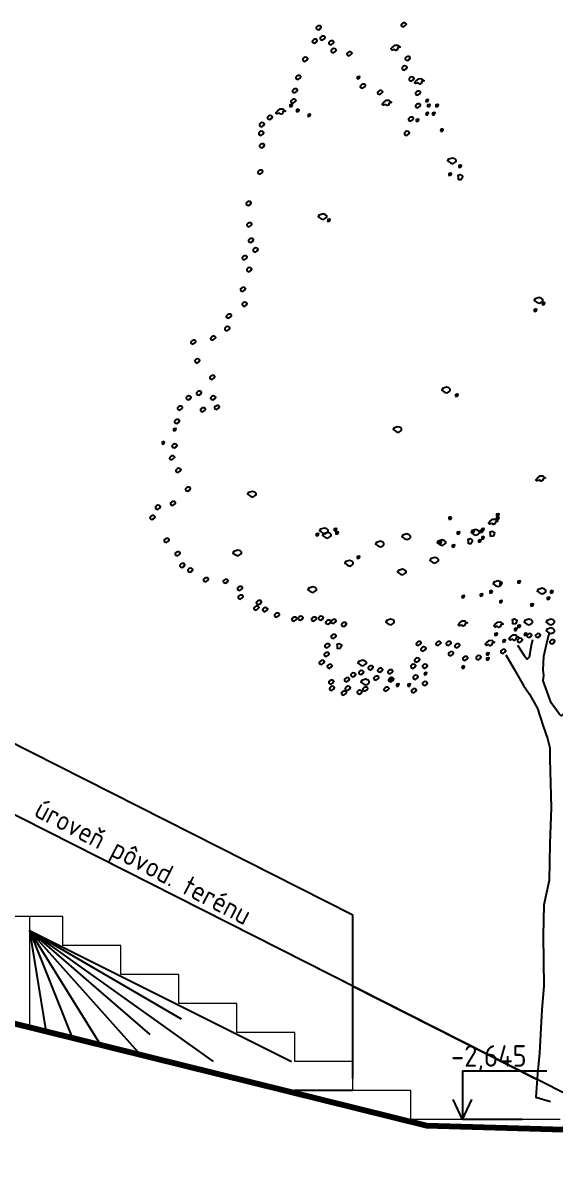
# Model space of a CAD drawing. Header units: millimetres. Extents: x 462666 to 1244237, y 2328025 to 3795663.
# Drawn here: x 1093384 to 1096595, y 2757613 to 2764460 of the extents above; entities that cross this region are included whole.
import ezdxf
from ezdxf.enums import TextEntityAlignment as Align
from ezdxf.lldxf.tags import DXFTag

# ---------------------------------------------------------------- set-up
doc = ezdxf.new("R2010")
doc.units = ezdxf.units.MM
for name, color, linetype in [('arbre', 250, 'Continuous'), ('MUR-POH', 64, 'Continuous'), ('MUR_POH', 64, 'Continuous'), ('MUR_REZ', 3, 'Continuous'), ('PLO_LIN', 6, 'Continuous'), ('ZAK_DIM', 7, 'Continuous')]:
    doc.layers.add(name, color=color, linetype=linetype)
doc.layers.add('Srafy', color=8, linetype='Continuous', lineweight=5)
doc.styles.add('ISOCP.SHX', font='ISOCP.shx', dxfattribs={"height": 150})
tags = doc.linetypes.add('DASHED', pattern=[0.75, 0.5, -0.25]).pattern_tags.tags
tags[6:7] = [DXFTag(74, 4), DXFTag(75, 0), DXFTag(340, '0'), DXFTag(46, 1.0), DXFTag(50, 0.0), DXFTag(44, 0.0), DXFTag(45, 0.0)]
tags[4:5] = [DXFTag(74, 4), DXFTag(75, 0), DXFTag(340, '0'), DXFTag(46, 1.0), DXFTag(50, 0.0), DXFTag(44, 0.0), DXFTag(45, 0.0)]

# ---------------------------------------------------------------- blocks, each defined once
blk = doc.blocks.new('arbre3')
at = {"layer": 'arbre', "color": 252}
for points in [[(251.096, 36.247), (251.138, 36.232), (251.177, 36.26), (251.201, 36.295), (251.177, 36.323), (251.14, 36.326), (251.109, 36.31), (251.086, 36.289), (251.083, 36.267)], [(253.059, 36.32), (253.101, 36.305), (253.14, 36.333), (253.164, 36.368), (253.14, 36.396), (253.103, 36.398), (253.072, 36.383), (253.048, 36.361), (253.046, 36.34)], [(251.006, 35.939), (251.047, 35.923), (251.086, 35.952), (251.11, 35.986), (251.086, 36.015), (251.049, 36.017), (251.019, 36.002), (250.995, 35.98), (250.992, 35.958)], [(251.187, 36.011), (251.229, 35.996), (251.268, 36.024), (251.292, 36.059), (251.268, 36.087), (251.231, 36.089), (251.2, 36.074), (251.176, 36.053), (251.174, 36.031)], [(251.387, 35.902), (251.429, 35.887), (251.468, 35.915), (251.492, 35.95), (251.468, 35.978), (251.431, 35.98), (251.4, 35.965), (251.376, 35.944), (251.374, 35.922)], [(251.442, 35.721), (251.483, 35.705), (251.522, 35.734), (251.546, 35.768), (251.522, 35.797), (251.485, 35.799), (251.455, 35.784), (251.431, 35.762), (251.429, 35.74)], [(251.805, 35.648), (251.847, 35.633), (251.886, 35.661), (251.91, 35.696), (251.886, 35.724), (251.849, 35.726), (251.818, 35.711), (251.794, 35.689), (251.792, 35.667)], [(252.837, 35.829), (252.903, 35.881), (252.963, 35.883), (252.989, 35.855), (253.024, 35.833), (252.968, 35.816), (252.953, 35.772), (252.922, 35.757), (252.887, 35.783), (252.835, 35.766), (252.805, 35.792)], [(250.787, 35.521), (250.829, 35.505), (250.868, 35.534), (250.892, 35.569), (250.868, 35.597), (250.831, 35.599), (250.8, 35.584), (250.777, 35.562), (250.774, 35.54)], [(253.077, 35.321), (253.119, 35.306), (253.158, 35.334), (253.182, 35.369), (253.158, 35.397), (253.121, 35.399), (253.091, 35.384), (253.067, 35.362), (253.064, 35.34)], [(253.15, 35.539), (253.191, 35.524), (253.231, 35.552), (253.255, 35.587), (253.231, 35.615), (253.194, 35.617), (253.163, 35.602), (253.139, 35.58), (253.137, 35.558)], [(250.624, 35.103), (250.665, 35.088), (250.704, 35.116), (250.728, 35.151), (250.704, 35.179), (250.667, 35.181), (250.637, 35.166), (250.613, 35.144), (250.611, 35.122)], [(252.027, 35.1), (252.066, 35.107), (252.088, 35.146), (252.066, 35.154), (252.029, 35.141)], [(253.241, 35.067), (253.282, 35.051), (253.321, 35.08), (253.345, 35.114), (253.321, 35.143), (253.285, 35.145), (253.254, 35.13), (253.23, 35.108), (253.228, 35.086)], [(253.387, 35.054), (253.453, 35.106), (253.513, 35.108), (253.539, 35.08), (253.574, 35.059), (253.518, 35.041), (253.503, 34.998), (253.472, 34.982), (253.437, 35.009), (253.385, 34.991), (253.355, 35.017)], [(250.551, 34.794), (250.592, 34.779), (250.632, 34.807), (250.655, 34.842), (250.632, 34.87), (250.595, 34.872), (250.564, 34.857), (250.54, 34.835), (250.538, 34.814)], [(252.114, 34.903), (252.156, 34.888), (252.195, 34.916), (252.219, 34.951), (252.195, 34.979), (252.158, 34.981), (252.127, 34.966), (252.103, 34.944), (252.101, 34.923)], [(250.515, 34.558), (250.556, 34.543), (250.595, 34.571), (250.619, 34.606), (250.595, 34.634), (250.558, 34.636), (250.528, 34.621), (250.504, 34.599), (250.502, 34.577)], [(252.514, 34.758), (252.555, 34.742), (252.594, 34.771), (252.618, 34.805), (252.594, 34.834), (252.558, 34.836), (252.527, 34.821), (252.503, 34.799), (252.501, 34.777)], [(252.637, 34.554), (252.703, 34.607), (252.763, 34.609), (252.79, 34.58), (252.824, 34.559), (252.768, 34.541), (252.753, 34.498), (252.722, 34.483), (252.687, 34.509), (252.635, 34.491), (252.605, 34.517)], [(253.386, 34.74), (253.428, 34.724), (253.467, 34.753), (253.491, 34.787), (253.467, 34.816), (253.43, 34.818), (253.4, 34.803), (253.376, 34.781), (253.373, 34.759)], [(253.615, 34.571), (253.654, 34.577), (253.676, 34.617), (253.654, 34.625), (253.617, 34.612)], [(250.188, 34.355), (250.253, 34.407), (250.314, 34.409), (250.34, 34.381), (250.374, 34.359), (250.318, 34.341), (250.303, 34.298), (250.272, 34.283), (250.238, 34.309), (250.185, 34.291), (250.155, 34.318)], [(250.477, 34.458), (250.516, 34.464), (250.538, 34.503), (250.516, 34.512), (250.479, 34.499)], [(250.628, 34.344), (250.667, 34.351), (250.689, 34.39), (250.667, 34.399), (250.63, 34.385)], [(253.386, 34.449), (253.428, 34.434), (253.467, 34.462), (253.491, 34.497), (253.467, 34.525), (253.43, 34.527), (253.4, 34.512), (253.376, 34.49), (253.373, 34.468)], [(253.615, 34.269), (253.654, 34.275), (253.676, 34.314), (253.654, 34.323), (253.617, 34.31)], [(253.653, 34.458), (253.692, 34.464), (253.714, 34.503), (253.692, 34.512), (253.655, 34.499)], [(253.766, 34.269), (253.805, 34.275), (253.827, 34.314), (253.805, 34.323), (253.769, 34.31)], [(253.842, 34.458), (253.881, 34.464), (253.903, 34.503), (253.881, 34.512), (253.844, 34.499)], [(249.788, 34.013), (249.829, 33.998), (249.868, 34.026), (249.892, 34.061), (249.868, 34.089), (249.831, 34.091), (249.801, 34.076), (249.777, 34.054), (249.775, 34.032)], [(249.97, 34.176), (250.011, 34.161), (250.05, 34.189), (250.074, 34.224), (250.05, 34.252), (250.013, 34.255), (249.983, 34.239), (249.959, 34.218), (249.957, 34.196)], [(250.893, 34.231), (250.932, 34.237), (250.954, 34.276), (250.932, 34.285), (250.895, 34.272)], [(253.223, 34.14), (253.264, 34.125), (253.303, 34.153), (253.327, 34.188), (253.303, 34.216), (253.266, 34.218), (253.236, 34.203), (253.212, 34.181), (253.21, 34.16)], [(253.388, 34.117), (253.427, 34.124), (253.449, 34.163), (253.427, 34.172), (253.39, 34.159)], [(249.77, 33.813), (249.811, 33.798), (249.85, 33.826), (249.874, 33.861), (249.85, 33.889), (249.813, 33.891), (249.783, 33.876), (249.759, 33.854), (249.757, 33.833)], [(253.132, 33.813), (253.173, 33.798), (253.212, 33.826), (253.236, 33.861), (253.212, 33.889), (253.175, 33.891), (253.145, 33.876), (253.121, 33.854), (253.119, 33.833)], [(253.955, 33.891), (253.995, 33.897), (254.016, 33.936), (253.995, 33.945), (253.958, 33.932)], [(249.788, 33.522), (249.829, 33.507), (249.868, 33.535), (249.892, 33.57), (249.868, 33.598), (249.831, 33.6), (249.801, 33.585), (249.777, 33.564), (249.775, 33.542)], [(254.18, 33.16), (254.234, 33.143), (254.284, 33.171), (254.31, 33.195), (254.31, 33.226), (254.282, 33.254), (254.225, 33.273), (254.136, 33.245), (254.114, 33.206)], [(254.371, 33.059), (254.41, 33.066), (254.432, 33.105), (254.41, 33.113), (254.373, 33.1)], [(249.751, 32.918), (249.793, 32.903), (249.832, 32.931), (249.856, 32.966), (249.832, 32.994), (249.795, 32.996), (249.764, 32.981), (249.741, 32.959), (249.738, 32.937)], [(254.144, 32.87), (254.184, 32.877), (254.205, 32.916), (254.184, 32.924), (254.147, 32.911)], [(254.366, 32.767), (254.366, 32.826), (254.359, 32.878), (254.405, 32.891), (254.457, 32.859), (254.451, 32.813), (254.424, 32.774)], [(249.479, 32.191), (249.52, 32.176), (249.559, 32.204), (249.583, 32.239), (249.559, 32.267), (249.522, 32.269), (249.492, 32.254), (249.468, 32.232), (249.466, 32.211)], [(251.195, 31.872), (251.25, 31.855), (251.3, 31.883), (251.326, 31.907), (251.326, 31.938), (251.298, 31.966), (251.241, 31.985), (251.152, 31.957), (251.13, 31.918)], [(249.497, 31.701), (249.538, 31.685), (249.577, 31.714), (249.601, 31.748), (249.577, 31.777), (249.54, 31.779), (249.51, 31.764), (249.486, 31.742), (249.484, 31.72)], [(251.346, 31.812), (251.386, 31.818), (251.407, 31.858), (251.386, 31.866), (251.349, 31.853)], [(249.533, 31.337), (249.575, 31.322), (249.614, 31.35), (249.638, 31.385), (249.614, 31.413), (249.577, 31.415), (249.546, 31.4), (249.522, 31.379), (249.52, 31.357)], [(249.642, 31.119), (249.684, 31.104), (249.723, 31.132), (249.747, 31.167), (249.723, 31.195), (249.686, 31.197), (249.655, 31.182), (249.632, 31.161), (249.629, 31.139)], [(249.388, 30.938), (249.429, 30.922), (249.468, 30.951), (249.492, 30.985), (249.468, 31.014), (249.431, 31.016), (249.401, 31.001), (249.377, 30.979), (249.375, 30.957)], [(249.497, 30.665), (249.538, 30.65), (249.577, 30.678), (249.601, 30.713), (249.577, 30.741), (249.54, 30.743), (249.51, 30.728), (249.486, 30.706), (249.484, 30.685)], [(249.352, 30.211), (249.393, 30.196), (249.432, 30.224), (249.456, 30.259), (249.432, 30.287), (249.395, 30.289), (249.365, 30.274), (249.341, 30.252), (249.339, 30.23)], [(249.388, 29.866), (249.429, 29.85), (249.468, 29.879), (249.492, 29.913), (249.468, 29.942), (249.431, 29.944), (249.401, 29.929), (249.377, 29.907), (249.375, 29.885)], [(256.18, 29.94), (256.235, 29.923), (256.285, 29.951), (256.311, 29.975), (256.311, 30.005), (256.283, 30.034), (256.226, 30.053), (256.137, 30.025), (256.115, 29.986)], [(256.3, 29.884), (256.339, 29.891), (256.361, 29.93), (256.339, 29.939), (256.302, 29.926)], [(249.024, 29.593), (249.066, 29.578), (249.105, 29.606), (249.129, 29.641), (249.105, 29.669), (249.068, 29.671), (249.037, 29.656), (249.014, 29.634), (249.011, 29.613)], [(256.111, 29.733), (256.15, 29.74), (256.171, 29.779), (256.15, 29.787), (256.113, 29.774)], [(248.988, 29.303), (249.029, 29.287), (249.069, 29.316), (249.092, 29.35), (249.069, 29.379), (249.032, 29.381), (249.001, 29.366), (248.977, 29.344), (248.975, 29.322)], [(248.661, 29.084), (248.702, 29.069), (248.741, 29.098), (248.765, 29.132), (248.741, 29.161), (248.704, 29.163), (248.674, 29.147), (248.65, 29.126), (248.648, 29.104)], [(248.207, 28.994), (248.248, 28.978), (248.287, 29.007), (248.311, 29.041), (248.287, 29.07), (248.25, 29.072), (248.22, 29.057), (248.196, 29.035), (248.194, 29.013)], [(248.297, 28.558), (248.339, 28.542), (248.378, 28.571), (248.402, 28.605), (248.378, 28.634), (248.341, 28.636), (248.31, 28.621), (248.287, 28.599), (248.284, 28.577)], [(248.643, 28.176), (248.684, 28.161), (248.723, 28.189), (248.747, 28.224), (248.723, 28.252), (248.686, 28.254), (248.656, 28.239), (248.632, 28.217), (248.63, 28.196)], [(248.098, 27.704), (248.139, 27.689), (248.178, 27.717), (248.202, 27.752), (248.178, 27.78), (248.141, 27.782), (248.111, 27.767), (248.087, 27.745), (248.084, 27.723)], [(248.334, 27.813), (248.375, 27.798), (248.414, 27.826), (248.438, 27.861), (248.414, 27.889), (248.377, 27.891), (248.347, 27.876), (248.323, 27.854), (248.321, 27.832)], [(248.661, 27.704), (248.702, 27.689), (248.741, 27.717), (248.765, 27.752), (248.741, 27.78), (248.704, 27.782), (248.674, 27.767), (248.65, 27.745), (248.648, 27.723)], [(254.044, 27.872), (254.098, 27.855), (254.148, 27.883), (254.174, 27.907), (254.174, 27.938), (254.146, 27.966), (254.09, 27.985), (254, 27.957), (253.979, 27.918)], [(254.296, 27.768), (254.335, 27.774), (254.357, 27.813), (254.335, 27.822), (254.298, 27.809)], [(247.898, 27.468), (247.939, 27.452), (247.978, 27.481), (248.002, 27.515), (247.978, 27.544), (247.941, 27.546), (247.911, 27.531), (247.887, 27.509), (247.885, 27.487)], [(248.425, 27.431), (248.466, 27.416), (248.505, 27.444), (248.529, 27.479), (248.505, 27.507), (248.468, 27.509), (248.438, 27.494), (248.414, 27.473), (248.412, 27.451)], [(248.752, 27.486), (248.793, 27.471), (248.832, 27.499), (248.856, 27.534), (248.832, 27.562), (248.795, 27.564), (248.765, 27.549), (248.741, 27.527), (248.739, 27.505)], [(247.792, 26.974), (247.831, 26.981), (247.853, 27.02), (247.831, 27.028), (247.794, 27.015)], [(247.825, 27.159), (247.866, 27.144), (247.905, 27.172), (247.929, 27.207), (247.905, 27.235), (247.868, 27.237), (247.838, 27.222), (247.814, 27.2), (247.812, 27.178)], [(252.925, 26.957), (252.979, 26.94), (253.029, 26.968), (253.055, 26.992), (253.055, 27.022), (253.027, 27.051), (252.97, 27.07), (252.881, 27.042), (252.86, 27.003)], [(247.528, 26.672), (247.567, 26.678), (247.588, 26.717), (247.567, 26.726), (247.53, 26.713)], [(247.77, 26.596), (247.812, 26.58), (247.851, 26.609), (247.875, 26.643), (247.851, 26.672), (247.814, 26.674), (247.783, 26.659), (247.76, 26.637), (247.757, 26.615)], [(247.716, 26.323), (247.757, 26.308), (247.796, 26.336), (247.82, 26.371), (247.796, 26.399), (247.759, 26.401), (247.729, 26.386), (247.705, 26.364), (247.703, 26.343)], [(247.861, 26.032), (247.903, 26.017), (247.942, 26.045), (247.966, 26.08), (247.942, 26.108), (247.905, 26.111), (247.874, 26.095), (247.85, 26.074), (247.848, 26.052)], [(256.187, 25.884), (256.252, 25.936), (256.313, 25.938), (256.339, 25.91), (256.374, 25.888), (256.318, 25.871), (256.302, 25.827), (256.272, 25.812), (256.237, 25.838), (256.185, 25.821), (256.154, 25.847)], [(248.079, 25.596), (248.121, 25.581), (248.16, 25.609), (248.184, 25.644), (248.16, 25.672), (248.123, 25.675), (248.092, 25.659), (248.068, 25.638), (248.066, 25.616)], [(249.568, 25.466), (249.622, 25.448), (249.672, 25.476), (249.698, 25.5), (249.698, 25.531), (249.67, 25.559), (249.613, 25.579), (249.524, 25.55), (249.502, 25.511)], [(247.389, 25.178), (247.43, 25.163), (247.469, 25.192), (247.493, 25.226), (247.469, 25.255), (247.432, 25.257), (247.402, 25.241), (247.378, 25.22), (247.376, 25.198)], [(247.734, 25.269), (247.775, 25.254), (247.814, 25.282), (247.838, 25.317), (247.814, 25.345), (247.778, 25.348), (247.747, 25.332), (247.723, 25.311), (247.721, 25.289)], [(247.261, 24.942), (247.303, 24.927), (247.342, 24.955), (247.366, 24.99), (247.342, 25.018), (247.305, 25.021), (247.275, 25.005), (247.251, 24.984), (247.248, 24.962)], [(254.144, 24.933), (254.184, 24.94), (254.205, 24.979), (254.184, 24.987), (254.147, 24.974)], [(255.087, 24.884), (255.152, 24.936), (255.213, 24.938), (255.239, 24.91), (255.274, 24.888), (255.218, 24.871), (255.202, 24.828), (255.172, 24.812), (255.137, 24.838), (255.085, 24.821), (255.055, 24.847)], [(255.241, 25.009), (255.28, 25.015), (255.302, 25.054), (255.28, 25.063), (255.243, 25.05)], [(255.241, 24.933), (255.28, 24.94), (255.302, 24.979), (255.28, 24.987), (255.243, 24.974)], [(251.229, 24.618), (251.284, 24.601), (251.334, 24.629), (251.36, 24.653), (251.36, 24.683), (251.331, 24.712), (251.275, 24.731), (251.186, 24.703), (251.164, 24.664)], [(251.297, 24.516), (251.351, 24.499), (251.401, 24.527), (251.427, 24.551), (251.427, 24.582), (251.399, 24.61), (251.343, 24.629), (251.254, 24.601), (251.232, 24.562)], [(251.498, 24.669), (251.537, 24.675), (251.559, 24.714), (251.537, 24.723), (251.5, 24.71)], [(251.535, 24.593), (251.575, 24.599), (251.596, 24.639), (251.575, 24.647), (251.538, 24.634)], [(254.333, 24.593), (254.373, 24.599), (254.394, 24.639), (254.373, 24.647), (254.336, 24.634)], [(254.722, 24.584), (254.777, 24.567), (254.827, 24.595), (254.853, 24.619), (254.853, 24.649), (254.824, 24.678), (254.768, 24.697), (254.679, 24.669), (254.657, 24.63)], [(254.674, 24.631), (254.713, 24.637), (254.735, 24.676), (254.713, 24.685), (254.676, 24.672)], [(254.863, 24.631), (254.902, 24.637), (254.924, 24.676), (254.902, 24.685), (254.865, 24.672)], [(254.901, 24.669), (254.94, 24.675), (254.962, 24.714), (254.94, 24.723), (254.903, 24.71)], [(255.107, 24.535), (255.107, 24.594), (255.1, 24.646), (255.146, 24.659), (255.198, 24.626), (255.191, 24.581), (255.165, 24.542)], [(247.589, 24.415), (247.63, 24.4), (247.669, 24.428), (247.693, 24.463), (247.669, 24.491), (247.632, 24.494), (247.602, 24.478), (247.578, 24.457), (247.576, 24.435)], [(251.082, 24.555), (251.121, 24.562), (251.143, 24.601), (251.121, 24.609), (251.084, 24.596)], [(252.518, 24.313), (252.572, 24.296), (252.622, 24.324), (252.648, 24.348), (252.648, 24.378), (252.62, 24.407), (252.564, 24.426), (252.474, 24.398), (252.453, 24.359)], [(253.128, 24.483), (253.183, 24.465), (253.233, 24.493), (253.259, 24.517), (253.259, 24.548), (253.23, 24.576), (253.174, 24.596), (253.085, 24.567), (253.063, 24.528)], [(253.942, 24.347), (253.997, 24.33), (254.047, 24.358), (254.073, 24.382), (254.073, 24.412), (254.044, 24.44), (253.988, 24.46), (253.899, 24.432), (253.877, 24.393)], [(253.918, 24.366), (253.957, 24.373), (253.978, 24.412), (253.957, 24.421), (253.92, 24.407)], [(254.594, 24.364), (254.594, 24.423), (254.587, 24.475), (254.633, 24.488), (254.685, 24.455), (254.679, 24.41), (254.652, 24.371)], [(254.825, 24.404), (254.864, 24.411), (254.886, 24.45), (254.864, 24.458), (254.827, 24.445)], [(254.901, 24.48), (254.94, 24.486), (254.962, 24.525), (254.94, 24.534), (254.903, 24.521)], [(247.843, 24.107), (247.884, 24.091), (247.924, 24.12), (247.947, 24.154), (247.924, 24.183), (247.887, 24.185), (247.856, 24.17), (247.832, 24.148), (247.83, 24.126)], [(249.228, 24.11), (249.283, 24.092), (249.333, 24.121), (249.359, 24.144), (249.359, 24.175), (249.331, 24.203), (249.274, 24.223), (249.185, 24.194), (249.163, 24.155)], [(254.22, 24.291), (254.259, 24.297), (254.281, 24.336), (254.259, 24.345), (254.222, 24.332)], [(247.952, 23.834), (247.993, 23.819), (248.033, 23.847), (248.056, 23.882), (248.033, 23.91), (247.996, 23.912), (247.965, 23.897), (247.941, 23.875), (247.939, 23.854)], [(251.806, 23.872), (251.86, 23.855), (251.91, 23.883), (251.936, 23.907), (251.936, 23.938), (251.908, 23.966), (251.851, 23.985), (251.762, 23.957), (251.741, 23.918)], [(252.027, 24.026), (252.066, 24.033), (252.088, 24.072), (252.066, 24.08), (252.029, 24.067)], [(253.773, 23.94), (253.827, 23.923), (253.877, 23.951), (253.903, 23.975), (253.903, 24.005), (253.875, 24.034), (253.818, 24.053), (253.729, 24.025), (253.707, 23.986)], [(248.134, 23.725), (248.175, 23.71), (248.214, 23.738), (248.238, 23.773), (248.214, 23.801), (248.177, 23.803), (248.147, 23.788), (248.123, 23.766), (248.121, 23.745)], [(248.497, 23.507), (248.539, 23.492), (248.578, 23.52), (248.602, 23.555), (248.578, 23.583), (248.541, 23.585), (248.51, 23.57), (248.487, 23.548), (248.484, 23.527)], [(253.027, 23.669), (253.081, 23.652), (253.131, 23.68), (253.157, 23.704), (253.157, 23.734), (253.129, 23.762), (253.072, 23.782), (252.983, 23.754), (252.961, 23.715)], [(248.952, 23.471), (248.993, 23.456), (249.032, 23.484), (249.056, 23.519), (249.032, 23.547), (248.995, 23.549), (248.965, 23.534), (248.941, 23.512), (248.939, 23.49)], [(249.279, 23.307), (249.32, 23.292), (249.359, 23.32), (249.383, 23.355), (249.359, 23.383), (249.322, 23.385), (249.292, 23.37), (249.268, 23.348), (249.266, 23.327)], [(250.958, 23.262), (251.012, 23.245), (251.062, 23.273), (251.088, 23.297), (251.088, 23.327), (251.06, 23.356), (251.004, 23.375), (250.914, 23.347), (250.893, 23.308)], [(255.231, 23.398), (255.285, 23.38), (255.335, 23.409), (255.361, 23.433), (255.361, 23.463), (255.333, 23.491), (255.277, 23.511), (255.187, 23.483), (255.166, 23.443)], [(255.317, 23.421), (255.356, 23.428), (255.377, 23.467), (255.356, 23.476), (255.319, 23.463)], [(255.732, 23.459), (255.772, 23.466), (255.793, 23.505), (255.772, 23.513), (255.735, 23.5)], [(256.248, 23.228), (256.303, 23.211), (256.353, 23.239), (256.379, 23.263), (256.379, 23.294), (256.35, 23.322), (256.294, 23.341), (256.205, 23.313), (256.183, 23.274)], [(249.297, 23.107), (249.338, 23.092), (249.378, 23.12), (249.401, 23.155), (249.378, 23.183), (249.341, 23.186), (249.31, 23.17), (249.286, 23.149), (249.284, 23.127)], [(249.715, 22.98), (249.756, 22.965), (249.796, 22.993), (249.819, 23.028), (249.796, 23.056), (249.759, 23.058), (249.728, 23.043), (249.704, 23.021), (249.702, 23)], [(254.447, 23.119), (254.486, 23.125), (254.508, 23.165), (254.486, 23.173), (254.449, 23.16)], [(254.863, 23.157), (254.902, 23.163), (254.924, 23.202), (254.902, 23.211), (254.865, 23.198)], [(255.09, 23.232), (255.129, 23.239), (255.151, 23.278), (255.129, 23.287), (255.092, 23.274)], [(255.317, 23.006), (255.356, 23.012), (255.377, 23.051), (255.356, 23.06), (255.319, 23.047)], [(256.413, 23.081), (256.452, 23.088), (256.474, 23.127), (256.452, 23.135), (256.415, 23.122)], [(256.489, 23.232), (256.528, 23.239), (256.55, 23.278), (256.528, 23.287), (256.491, 23.274)], [(249.661, 22.853), (249.702, 22.838), (249.741, 22.866), (249.765, 22.901), (249.741, 22.929), (249.704, 22.931), (249.674, 22.916), (249.65, 22.894), (249.648, 22.873)], [(249.861, 22.817), (249.902, 22.801), (249.941, 22.83), (249.965, 22.864), (249.941, 22.893), (249.904, 22.895), (249.874, 22.88), (249.85, 22.858), (249.847, 22.836)], [(256.035, 22.93), (256.074, 22.936), (256.096, 22.976), (256.074, 22.984), (256.037, 22.971)], [(250.133, 22.69), (250.174, 22.674), (250.214, 22.703), (250.237, 22.737), (250.214, 22.766), (250.177, 22.768), (250.146, 22.753), (250.122, 22.731), (250.12, 22.709)], [(250.533, 22.599), (250.574, 22.583), (250.613, 22.612), (250.637, 22.646), (250.613, 22.675), (250.576, 22.677), (250.546, 22.662), (250.522, 22.64), (250.52, 22.618)], [(250.678, 22.617), (250.72, 22.602), (250.759, 22.63), (250.783, 22.665), (250.759, 22.693), (250.722, 22.695), (250.691, 22.68), (250.668, 22.658), (250.665, 22.636)], [(250.987, 22.599), (251.029, 22.583), (251.068, 22.612), (251.092, 22.646), (251.068, 22.675), (251.031, 22.677), (251, 22.662), (250.976, 22.64), (250.974, 22.618)], [(251.151, 22.617), (251.192, 22.602), (251.231, 22.63), (251.255, 22.665), (251.231, 22.693), (251.194, 22.695), (251.164, 22.68), (251.14, 22.658), (251.138, 22.636)], [(251.315, 22.526), (251.356, 22.511), (251.395, 22.539), (251.419, 22.574), (251.395, 22.602), (251.358, 22.604), (251.328, 22.589), (251.304, 22.567), (251.301, 22.546)], [(251.442, 22.544), (251.483, 22.529), (251.522, 22.557), (251.546, 22.592), (251.522, 22.62), (251.485, 22.622), (251.455, 22.607), (251.431, 22.585), (251.429, 22.564)], [(251.678, 22.472), (251.719, 22.456), (251.758, 22.485), (251.782, 22.519), (251.758, 22.548), (251.721, 22.55), (251.691, 22.535), (251.667, 22.513), (251.665, 22.491)], [(252.755, 22.516), (252.81, 22.499), (252.86, 22.527), (252.886, 22.551), (252.886, 22.582), (252.857, 22.61), (252.801, 22.629), (252.712, 22.601), (252.69, 22.562)], [(254.387, 22.535), (254.452, 22.587), (254.513, 22.59), (254.539, 22.561), (254.574, 22.54), (254.518, 22.522), (254.502, 22.479), (254.472, 22.464), (254.437, 22.49), (254.385, 22.472), (254.355, 22.498)], [(255.212, 22.51), (255.277, 22.562), (255.338, 22.565), (255.364, 22.536), (255.399, 22.515), (255.343, 22.497), (255.327, 22.454), (255.297, 22.439), (255.262, 22.465), (255.21, 22.447), (255.18, 22.473)], [(255.62, 22.513), (255.62, 22.571), (255.613, 22.623), (255.659, 22.636), (255.711, 22.604), (255.704, 22.558), (255.678, 22.519)], [(255.943, 22.516), (255.997, 22.499), (256.047, 22.527), (256.073, 22.551), (256.073, 22.582), (256.045, 22.61), (255.989, 22.629), (255.9, 22.601), (255.878, 22.562)], [(256.452, 22.516), (256.506, 22.499), (256.556, 22.527), (256.582, 22.551), (256.582, 22.582), (256.554, 22.61), (256.497, 22.629), (256.408, 22.601), (256.386, 22.562)], [(251.442, 22.199), (251.483, 22.184), (251.522, 22.212), (251.546, 22.247), (251.522, 22.275), (251.485, 22.277), (251.455, 22.262), (251.431, 22.24), (251.429, 22.219)], [(255.203, 22.25), (255.242, 22.256), (255.264, 22.295), (255.242, 22.304), (255.205, 22.291)], [(255.657, 22.363), (255.696, 22.37), (255.718, 22.409), (255.696, 22.417), (255.659, 22.404)], [(255.732, 22.439), (255.772, 22.445), (255.793, 22.484), (255.772, 22.493), (255.735, 22.48)], [(255.884, 22.25), (255.923, 22.256), (255.945, 22.295), (255.923, 22.304), (255.886, 22.291)], [(255.957, 22.217), (255.998, 22.202), (256.037, 22.23), (256.061, 22.265), (256.037, 22.293), (256, 22.295), (255.97, 22.28), (255.946, 22.258), (255.944, 22.237)], [(256.157, 22.217), (256.198, 22.202), (256.237, 22.23), (256.261, 22.265), (256.237, 22.293), (256.2, 22.295), (256.17, 22.28), (256.146, 22.258), (256.144, 22.237)], [(256.452, 22.313), (256.506, 22.296), (256.556, 22.324), (256.582, 22.348), (256.582, 22.378), (256.554, 22.407), (256.497, 22.426), (256.408, 22.398), (256.386, 22.359)], [(251.296, 21.981), (251.338, 21.966), (251.377, 21.994), (251.401, 22.029), (251.377, 22.057), (251.34, 22.059), (251.309, 22.044), (251.285, 22.022), (251.283, 22.001)], [(251.573, 21.943), (251.573, 22.002), (251.567, 22.054), (251.612, 22.067), (251.664, 22.034), (251.658, 21.989), (251.632, 21.949)], [(253.405, 22.035), (253.446, 22.02), (253.485, 22.049), (253.509, 22.083), (253.485, 22.112), (253.448, 22.114), (253.418, 22.098), (253.394, 22.077), (253.392, 22.055)], [(253.859, 22.035), (253.9, 22.02), (253.939, 22.049), (253.963, 22.083), (253.939, 22.112), (253.902, 22.114), (253.872, 22.098), (253.848, 22.077), (253.846, 22.055)], [(254.095, 22.035), (254.137, 22.02), (254.176, 22.049), (254.2, 22.083), (254.176, 22.112), (254.139, 22.114), (254.108, 22.098), (254.084, 22.077), (254.082, 22.055)], [(254.295, 21.981), (254.337, 21.966), (254.376, 21.994), (254.4, 22.029), (254.376, 22.057), (254.339, 22.059), (254.308, 22.044), (254.284, 22.022), (254.282, 22.001)], [(255.012, 22.085), (255.077, 22.138), (255.138, 22.14), (255.164, 22.112), (255.199, 22.09), (255.143, 22.072), (255.127, 22.029), (255.097, 22.014), (255.062, 22.04), (255.01, 22.022), (254.98, 22.049)], [(255.392, 22.098), (255.431, 22.105), (255.453, 22.144), (255.431, 22.153), (255.394, 22.14)], [(255.562, 22.21), (255.627, 22.263), (255.688, 22.265), (255.714, 22.236), (255.749, 22.215), (255.693, 22.197), (255.677, 22.154), (255.647, 22.139), (255.612, 22.165), (255.56, 22.147), (255.53, 22.173)], [(255.739, 22.108), (255.78, 22.093), (255.819, 22.121), (255.843, 22.156), (255.819, 22.184), (255.782, 22.186), (255.752, 22.171), (255.728, 22.149), (255.726, 22.128)], [(256.484, 22.072), (256.525, 22.057), (256.564, 22.085), (256.588, 22.12), (256.564, 22.148), (256.527, 22.15), (256.497, 22.135), (256.473, 22.113), (256.471, 22.091)], [(251.278, 21.781), (251.319, 21.766), (251.359, 21.794), (251.382, 21.829), (251.359, 21.857), (251.322, 21.859), (251.291, 21.844), (251.267, 21.822), (251.265, 21.801)], [(253.514, 21.908), (253.555, 21.893), (253.594, 21.921), (253.618, 21.956), (253.594, 21.984), (253.557, 21.987), (253.527, 21.971), (253.503, 21.95), (253.501, 21.928)], [(254.15, 21.799), (254.191, 21.784), (254.23, 21.812), (254.254, 21.847), (254.23, 21.875), (254.193, 21.878), (254.163, 21.862), (254.139, 21.841), (254.137, 21.819)], [(254.477, 21.69), (254.518, 21.675), (254.557, 21.703), (254.581, 21.738), (254.557, 21.766), (254.52, 21.769), (254.49, 21.753), (254.466, 21.732), (254.464, 21.71)], [(254.786, 21.708), (254.827, 21.693), (254.866, 21.722), (254.89, 21.756), (254.866, 21.785), (254.829, 21.787), (254.799, 21.771), (254.775, 21.75), (254.773, 21.728)], [(255.014, 21.796), (255.053, 21.803), (255.075, 21.842), (255.053, 21.85), (255.016, 21.837)], [(255.357, 21.854), (255.398, 21.839), (255.437, 21.867), (255.461, 21.902), (255.437, 21.93), (255.4, 21.932), (255.37, 21.917), (255.346, 21.895), (255.344, 21.873)], [(251.169, 21.599), (251.21, 21.584), (251.25, 21.612), (251.273, 21.647), (251.25, 21.676), (251.213, 21.678), (251.182, 21.662), (251.158, 21.641), (251.156, 21.619)], [(251.351, 21.509), (251.392, 21.493), (251.431, 21.522), (251.455, 21.556), (251.431, 21.585), (251.394, 21.587), (251.364, 21.572), (251.34, 21.55), (251.338, 21.528)], [(252.111, 21.567), (252.165, 21.55), (252.215, 21.578), (252.241, 21.602), (252.241, 21.633), (252.213, 21.661), (252.157, 21.68), (252.067, 21.652), (252.046, 21.613)], [(252.296, 21.472), (252.337, 21.457), (252.376, 21.485), (252.4, 21.52), (252.376, 21.548), (252.339, 21.551), (252.309, 21.535), (252.285, 21.514), (252.283, 21.492)], [(252.514, 21.418), (252.555, 21.403), (252.594, 21.431), (252.618, 21.466), (252.594, 21.494), (252.558, 21.496), (252.527, 21.481), (252.503, 21.459), (252.501, 21.437)], [(253.277, 21.509), (253.319, 21.493), (253.358, 21.522), (253.382, 21.556), (253.358, 21.585), (253.321, 21.587), (253.29, 21.572), (253.267, 21.55), (253.264, 21.528)], [(253.368, 21.654), (253.41, 21.639), (253.449, 21.667), (253.473, 21.702), (253.449, 21.73), (253.412, 21.732), (253.381, 21.717), (253.357, 21.695), (253.355, 21.674)], [(253.55, 21.509), (253.591, 21.493), (253.63, 21.522), (253.654, 21.556), (253.63, 21.585), (253.594, 21.587), (253.563, 21.572), (253.539, 21.55), (253.537, 21.528)], [(254.447, 21.494), (254.486, 21.5), (254.508, 21.539), (254.486, 21.548), (254.449, 21.535)], [(255.014, 21.683), (255.053, 21.689), (255.075, 21.728), (255.053, 21.737), (255.016, 21.724)], [(251.387, 21.145), (251.429, 21.13), (251.468, 21.158), (251.492, 21.193), (251.468, 21.221), (251.431, 21.223), (251.4, 21.208), (251.376, 21.187), (251.374, 21.165)], [(251.751, 21.2), (251.792, 21.185), (251.831, 21.213), (251.855, 21.248), (251.831, 21.276), (251.794, 21.278), (251.764, 21.263), (251.74, 21.241), (251.738, 21.219)], [(251.896, 21.309), (251.937, 21.294), (251.977, 21.322), (252, 21.357), (251.977, 21.385), (251.94, 21.387), (251.909, 21.372), (251.885, 21.35), (251.883, 21.328)], [(252.078, 21.363), (252.119, 21.348), (252.158, 21.376), (252.182, 21.411), (252.158, 21.439), (252.121, 21.441), (252.091, 21.426), (252.067, 21.405), (252.065, 21.383)], [(252.179, 21.127), (252.233, 21.109), (252.283, 21.138), (252.309, 21.161), (252.309, 21.192), (252.281, 21.22), (252.224, 21.24), (252.135, 21.211), (252.114, 21.172)], [(252.423, 21.236), (252.464, 21.221), (252.504, 21.249), (252.528, 21.284), (252.504, 21.312), (252.467, 21.314), (252.436, 21.299), (252.412, 21.277), (252.41, 21.256)], [(252.75, 21.381), (252.792, 21.366), (252.831, 21.394), (252.855, 21.429), (252.831, 21.457), (252.794, 21.46), (252.763, 21.444), (252.739, 21.423), (252.737, 21.401)], [(252.769, 21.2), (252.81, 21.185), (252.849, 21.213), (252.873, 21.248), (252.849, 21.276), (252.812, 21.278), (252.782, 21.263), (252.758, 21.241), (252.755, 21.219)], [(252.783, 21.191), (252.822, 21.198), (252.844, 21.237), (252.822, 21.246), (252.785, 21.233)], [(253.332, 21.254), (253.373, 21.239), (253.412, 21.267), (253.436, 21.302), (253.412, 21.33), (253.375, 21.332), (253.345, 21.317), (253.321, 21.296), (253.319, 21.274)], [(253.577, 21.343), (253.616, 21.349), (253.638, 21.388), (253.616, 21.397), (253.579, 21.384)], [(251.405, 21), (251.447, 20.985), (251.486, 21.013), (251.51, 21.048), (251.486, 21.076), (251.449, 21.078), (251.418, 21.063), (251.395, 21.041), (251.392, 21.019)], [(251.678, 20.891), (251.719, 20.876), (251.758, 20.904), (251.782, 20.939), (251.758, 20.967), (251.721, 20.969), (251.691, 20.954), (251.667, 20.932), (251.665, 20.91)], [(251.769, 21), (251.81, 20.985), (251.849, 21.013), (251.873, 21.048), (251.849, 21.076), (251.812, 21.078), (251.782, 21.063), (251.758, 21.041), (251.756, 21.019)], [(252.042, 20.909), (252.083, 20.894), (252.122, 20.922), (252.146, 20.957), (252.122, 20.985), (252.085, 20.987), (252.055, 20.972), (252.031, 20.95), (252.028, 20.929)], [(252.169, 20.982), (252.21, 20.967), (252.249, 20.995), (252.273, 21.03), (252.249, 21.058), (252.212, 21.06), (252.182, 21.045), (252.158, 21.023), (252.156, 21.001)], [(252.659, 20.982), (252.701, 20.967), (252.74, 20.995), (252.764, 21.03), (252.74, 21.058), (252.703, 21.06), (252.672, 21.045), (252.649, 21.023), (252.646, 21.001)], [(252.934, 21.078), (252.974, 21.085), (252.995, 21.124), (252.974, 21.132), (252.937, 21.119)], [(253.199, 21.078), (253.238, 21.085), (253.26, 21.124), (253.238, 21.132), (253.201, 21.119)], [(253.296, 20.945), (253.337, 20.93), (253.376, 20.958), (253.4, 20.993), (253.376, 21.021), (253.339, 21.024), (253.309, 21.008), (253.285, 20.987), (253.283, 20.965)], [(253.55, 21.109), (253.591, 21.094), (253.63, 21.122), (253.654, 21.157), (253.63, 21.185), (253.594, 21.187), (253.563, 21.172), (253.539, 21.15), (253.537, 21.128)]]:
    blk.add_lwpolyline(points, close=True, dxfattribs=at)
for points in [[(257.33, 21.605), (257.111, 21.134), (256.994, 20.915), (256.859, 20.697), (256.825, 20.478), (256.741, 20.394), (256.691, 20.444), (256.506, 20.697), (256.32, 21.201), (256.337, 21.336), (256.32, 21.454), (256.337, 21.773), (256.405, 22.076), (256.455, 22.295)], [(255.731, 22.025), (255.883, 21.79), (255.95, 21.706), (256.001, 21.756), (256.051, 22.025), (256.085, 22.16)], [(255.462, 21.807), (255.647, 21.47), (255.866, 21.1), (256.001, 20.898), (256.186, 20.562), (256.32, 20.158), (256.421, 19.872), (256.472, 19.654), (256.472, 19.401), (256.506, 18.274), (256.472, 17.45), (256.455, 16.592), (256.337, 16.037), (256.32, 15.314), (256.337, 14.153), (256.287, 13.615), (256.236, 12.605), (256.186, 12.134), (256.152, 11.596), (256.489, 11.495)]]:
    blk.add_lwpolyline(points, dxfattribs=at)
blk = doc.blocks.new('KOTA_V_REZ')
for p, q in [((0, 293), (0, 0)), ((0, 293), (508.9, 293)), ((0, 0), (-56.6, 121.3)), ((0, 0), (56.6, 121.3))]:
    blk.add_line(p, q)
at = {"color": 7, "style": 'ISOCP.SHX'}
blk.add_attdef('±0.000', text='', height=120, dxfattribs=at).set_placement((210.4, 383.7), align=Align.MIDDLE_CENTER)

msp = doc.modelspace()

# ---------------------------------------------------------------- linework, layer by layer
at = {"layer": 'MUR-POH', "color": 1}
for points in [[(1095375.1, 2758088), (1095375.1, 2759074.5), (1093275.1, 2760138)], [(1095375.1, 2758646.2), (1096478.3, 2758087.5)]]:
    msp.add_lwpolyline(points, dxfattribs=at)
at = {"layer": 'MUR-POH', "color": 252}
for points in [[(1093425.1, 2758981.4), (1094150.7, 2758354.2)], [(1093425.1, 2758981.4), (1093520.6, 2758387.8)], [(1093425.1, 2758981.4), (1094339.9, 2758448.6)], [(1093425.1, 2758981.4), (1093843.1, 2758308.9)], [(1093425.1, 2758981.4), (1095005.2, 2758191.3)], [(1093425.1, 2758981.4), (1093676.2, 2758349.3)], [(1093425.1, 2758981.4), (1094532.4, 2758191.3)], [(1093425.1, 2758981.4), (1094078.5, 2758249.6)]]:
    msp.add_lwpolyline(points, dxfattribs=at)
at = {"layer": 'MUR_POH', "color": 8, "linetype": 'DASHED', "ltscale": 250, "flags": 128}
for points in [[(1096478.3, 2758087.5), (1093219, 2759738.2)], [(1101970.6, 2757638.2), (1097970.6, 2757638.2), (1096970.6, 2757838.2), (1093219, 2759738.2)], [(1101970.6, 2757638.2), (1097970.6, 2757638.2), (1096970.6, 2757838.2), (1093219, 2759738.2)]]:
    msp.add_lwpolyline(points, dxfattribs=at)
at = {"layer": 'MUR_REZ'}
for points in [[(1065369.9, 2761544.8), (1065721.3, 2761459.7), (1067350.8, 2761411.1), (1069244.6, 2760391.2), (1086163.9, 2760184), (1095817.2, 2757793.3), (1101969.8, 2757613.2)], [(1065371.1, 2761549.6), (1065722, 2761464.7), (1067352.2, 2761416.1), (1069245.9, 2760396.1), (1086164.5, 2760188.9), (1095817.8, 2757798.3), (1101970, 2757618.2)], [(1065372.2, 2761554.5), (1065722.7, 2761469.7), (1067353.5, 2761421), (1069247.1, 2760401.1), (1086165.1, 2760193.9), (1095818.5, 2757803.3), (1101970.1, 2757623.2)], [(1065373.4, 2761559.3), (1065723.3, 2761474.6), (1067354.8, 2761426), (1069248.4, 2760406.1), (1086165.8, 2760198.9), (1095819.2, 2757808.3), (1101970.3, 2757628.2)], [(1065374.6, 2761564.2), (1065724, 2761479.6), (1067356.2, 2761431), (1069249.7, 2760411.1), (1086166.4, 2760203.9), (1095819.9, 2757813.2), (1101970.4, 2757633.2)], [(1065375.8, 2761569.1), (1065724.7, 2761484.6), (1067357.5, 2761435.9), (1069251, 2760416.1), (1086167.1, 2760208.9), (1095820.6, 2757818.2), (1101970.6, 2757638.2)]]:
    msp.add_lwpolyline(points, dxfattribs=at)
at = {"layer": 'PLO_LIN', "color": 1}
msp.add_lwpolyline([(1095375.1, 2758016.3), (1095020.5, 2758016.3)], dxfattribs=at)
at = {"layer": 'Srafy', "flags": 128}
for points in [[(1096625.1, 2757841.3), (1095725.1, 2757841.3), (1095725.1, 2758016.3), (1095375.1, 2758016.3), (1095375.1, 2758191.3), (1095025.1, 2758191.3), (1095025.1, 2758366.3), (1094675.1, 2758366.3), (1094675.1, 2758541.3), (1094325.1, 2758541.3), (1094325.1, 2758716.3), (1093975.1, 2758716.3), (1093975.1, 2758891.3), (1093625.1, 2758891.3), (1093625.1, 2759066.3), (1093275.1, 2759066.3), (1093275.1, 2759241.3), (1092117.2, 2759241.3)], [(1093425.1, 2759066.3), (1093425.1, 2758411.5)]]:
    msp.add_lwpolyline(points, dxfattribs=at)
at = {"layer": 'ZAK_DIM'}
msp.add_line((1096394.5, 2757841.3), (1096035.1, 2757841.3), dxfattribs=at)

# ---------------------------------------------------------------- block references
at = {"layer": 'arbre', "xscale": 261.3775937935833, "yscale": 261.3775937935833, "zscale": 261.3775937935833}
msp.add_blockref('arbre3', (1029525.9, 2754946), dxfattribs=at)
at = {"layer": 'ZAK_DIM'}
ref = msp.add_blockref('KOTA_V_REZ', (1096035.1, 2757841.3), dxfattribs=at)
ref.add_attrib('±0.000', '-2,645', dxfattribs={"height": 130, "style": 'ISOCP.SHX'}).set_placement((1096194.4, 2758225), align=Align.MIDDLE_CENTER)

# ---------------------------------------------------------------- texts
at = {"color": 7, "style": 'ISOCP.SHX'}
msp.add_attdef('úroveň pôvod. terénu', text='±X.XXX', height=120, rotation=332.47156, dxfattribs=at).set_placement((1094110.9, 2759396.9), align=Align.MIDDLE_CENTER)

doc.saveas('drawing.dxf')
